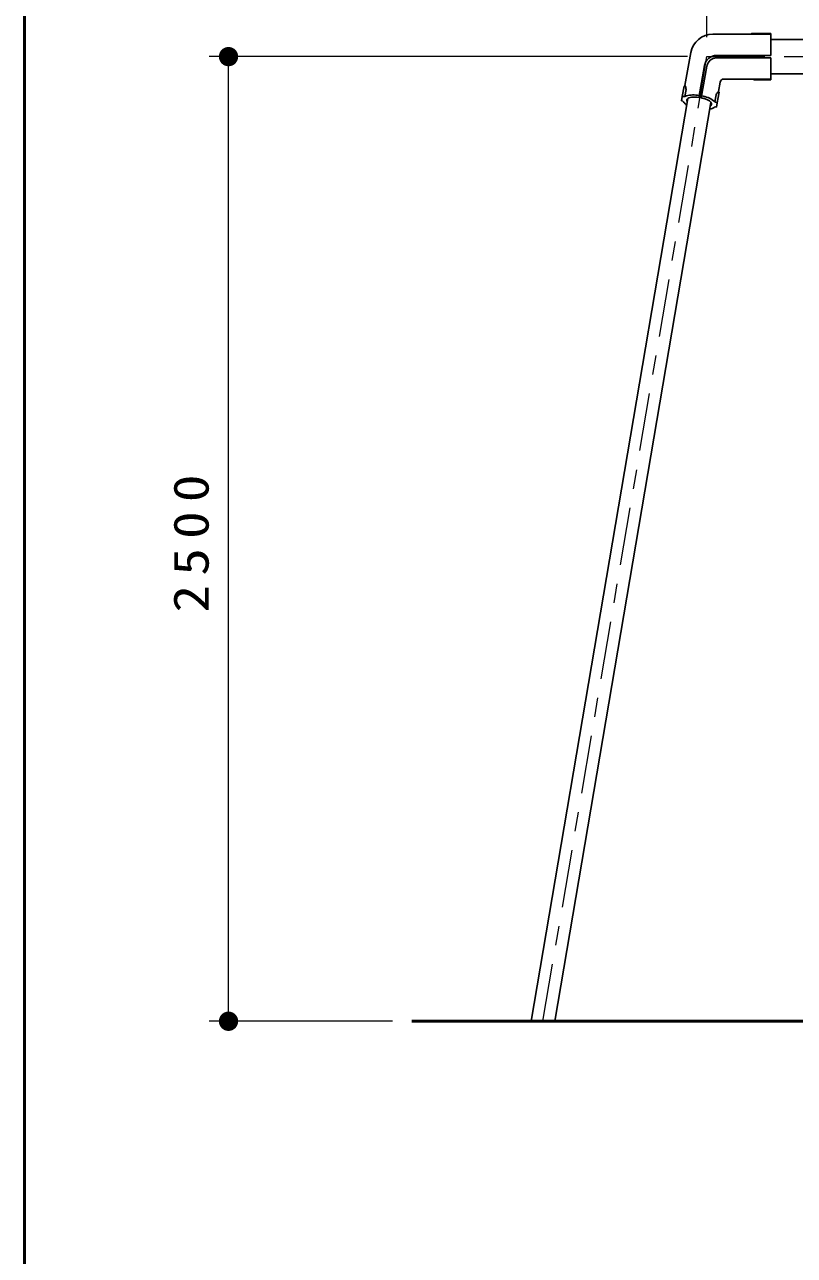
# Model space of a CAD drawing. Units: millimetres on the paper, scale 1:50. Extents: x -385 to 0, y -19 to 267.
# Drawn here: x -385 to -345.1, y 34.6 to 98.4 of the extents above; entities that cross this region are included whole.
import ezdxf

# ---------------------------------------------------------------- set-up
doc = ezdxf.new("R2010")
doc.units = ezdxf.units.MM
doc.linetypes.add('USER2', pattern=[6, 3, -1, 1, -1])
doc.layers.add('LY_1', color=7, linetype='Continuous', lineweight=25)
doc.layers.add('LY_2', color=7, linetype='Continuous', lineweight=13)
doc.styles.add('ＭＳ ゴシック', font='')
doc.styles.get('ＭＳ ゴシック').set_extended_font_data('MS Gothic')

# ---------------------------------------------------------------- blocks, each defined once
blk = doc.blocks.new('filled_dot')
at = {"color": 0, "linetype": 'Continuous', "lineweight": -2, "const_width": 1.25}
blk.add_lwpolyline([(-0.625, 0, 1), (0.625, 0, 1)], format="xyb", close=True, dxfattribs=at)

msp = doc.modelspace()

# ---------------------------------------------------------------- linework, layer by layer
at = {"layer": 'LY_1', "lineweight": 13}
for p, q in [((-349.63, 97.736), (-349.63, 108.901)), ((-350.63, 96.736), (-375.43, 96.736)), ((-374.43, 46.736), (-374.43, 96.736)), ((-365.93, 46.736), (-375.43, 46.736))]:
    msp.add_line(p, q, dxfattribs=at)
at = {"layer": 'LY_1'}
for p, q in [((-346.309, 97.901), (-349.328, 97.901)), ((-346.309, 97.941), (-347.304, 97.941)), ((-346.309, 97.901), (-346.309, 96.801)), ((-346.309, 97.627), (-334.33, 97.627)), ((-350.465, 96.946), (-350.768, 95.232)), ((-346.309, 96.801), (-349.126, 96.801)), ((-346.309, 96.671), (-349.126, 96.671)), ((-346.309, 96.671), (-346.309, 95.531)), ((-349.757, 96.272), (-350.048, 94.621)), ((-349.629, 96.249), (-349.92, 94.598)), ((-346.309, 95.845), (-334.33, 95.845)), ((-350.817, 95.212), (-350.913, 94.664)), ((-350.817, 95.212), (-350.768, 95.232)), ((-348.95, 95.405), (-349.034, 94.926)), ((-346.309, 95.571), (-348.753, 95.571)), ((-346.309, 95.531), (-347.192, 95.531)), ((-358.744, 46.736), (-350.613, 94.562)), ((-350.913, 94.664), (-350.952, 94.446)), ((-350.952, 94.446), (-350.876, 94.427)), ((-350.913, 94.664), (-350.778, 94.661)), ((-350.712, 95.036), (-350.778, 94.661)), ((-349.154, 94.761), (-349.22, 94.387)), ((-348.995, 94.891), (-349.092, 94.343)), ((-348.995, 94.891), (-349.034, 94.926)), ((-357.516, 46.736), (-349.42, 94.364)), ((-349.092, 94.343), (-349.22, 94.387)), ((-349.13, 94.124), (-349.208, 94.133)), ((-349.092, 94.343), (-349.13, 94.124))]:
    msp.add_line(p, q, dxfattribs=at)
at = {"layer": 'LY_1', "color": 2}
msp.add_line((-346.309, 97.901), (-346.309, 97.941), dxfattribs=at)
at = {"layer": 'LY_1', "color": 1, "linetype": 'USER2', "lineweight": 13}
for p, q in [((-358.13, 46.736), (-349.63, 96.736)), ((-349.63, 96.736), (-247.93, 96.736))]:
    msp.add_line(p, q, dxfattribs=at)
at = {"layer": 'LY_1', "lineweight": 50}
msp.add_line((-364.93, 46.736), (-228.58, 46.736), dxfattribs=at)
msp.add_line((-364.93, 46.736), (-228.58, 46.736), dxfattribs=at)
at = {"layer": 'LY_1'}
for centre, radius, start, end in [((-349.328, 96.746), 1.155, 90, 170), ((-347.361, 97.941), 0.04, 270, 340.52878), ((-347.304, 97.921), 0.02, 90, 160.52878), ((-349.126, 96.161), 0.64, 90, 170), ((-349.126, 96.161), 0.51, 90, 170), ((-351.23, 94.994), 0.52, 4.55032, 27.18716), ((-348.753, 95.371), 0.2, 90, 170), ((-347.249, 95.531), 0.04, 19.47122, 90), ((-347.192, 95.551), 0.02, 199.47122, 270), ((-350.723, 94.502), 0.171, 206.24013, 209.03647), ((-350.514, 94.625), 0.413, 209.83942, 232.50915), ((-350.571, 94.304), 0.413, 107.49085, 120.03209), ((-350.364, 93.654), 1.095, 90.34338, 107.59359), ((-350.549, 94.469), 0.118, 171.78018, 213.8726), ((-350.549, 94.469), 0.118, 171.78018, 213.8726), ((-350.55, 94.462), 0.118, 126.1274, 168.21982), ((-350.416, 94.279), 0.345, 103.03512, 126.22872), ((-350.271, 93.631), 1.009, 86.76405, 102.75607), ((-350.324, 92.754), 1.995, 81.49486, 91.33181), ((-350.285, 93.166), 1.474, 80.72948, 87.2237), ((-350.194, 93.15), 1.474, 72.7763, 79.27052), ((-350.299, 92.75), 1.995, 68.66819, 78.50514), ((-350.049, 93.592), 1.009, 57.24394, 73.23595), ((-349.954, 93.582), 1.095, 52.40641, 69.65662), ((-349.691, 94.151), 0.345, 33.77128, 56.96489), ((-349.537, 94.122), 0.413, 39.96791, 52.50915), ((-348.681, 94.545), 0.52, 132.81285, 155.44968), ((-350.097, 95.165), 1.095, 232.40641, 238.77086), ((-350.36, 94.595), 0.345, 213.77128, 216.65052), ((-349.687, 95.093), 1.095, 281.24374, 287.59359), ((-349.635, 94.468), 0.345, 303.40889, 306.22872), ((-349.501, 94.285), 0.118, 306.12739, 348.21982), ((-349.502, 94.277), 0.118, 351.78018, 33.87261), ((-349.48, 94.443), 0.413, 287.49085, 310.16058), ((-349.326, 94.256), 0.171, 310.96353, 313.75987)]:
    msp.add_arc(centre, radius, start, end, dxfattribs=at)
at = {"layer": 'LY_2', "lineweight": 50}
msp.add_line((-385, 267), (-385, 0), dxfattribs=at)

# ---------------------------------------------------------------- block references
at = {"layer": 'LY_1', "lineweight": 13, "xscale": 0.4, "yscale": 0.4}
for p, rotation in [((-374.43, 96.736), 270), ((-374.43, 46.736), 90)]:
    msp.add_blockref('filled_dot', p, dxfattribs=dict(at, rotation=rotation))

# ---------------------------------------------------------------- texts
at = {"layer": 'LY_1', "insert": (-375.43, 71.736), "char_height": 1.833, "attachment_point": 8, "rotation": 90, "style": 'ＭＳ ゴシック'}
msp.add_mtext('\\T1.33;\\W1.15;2500', dxfattribs=at)

doc.saveas('drawing.dxf')
